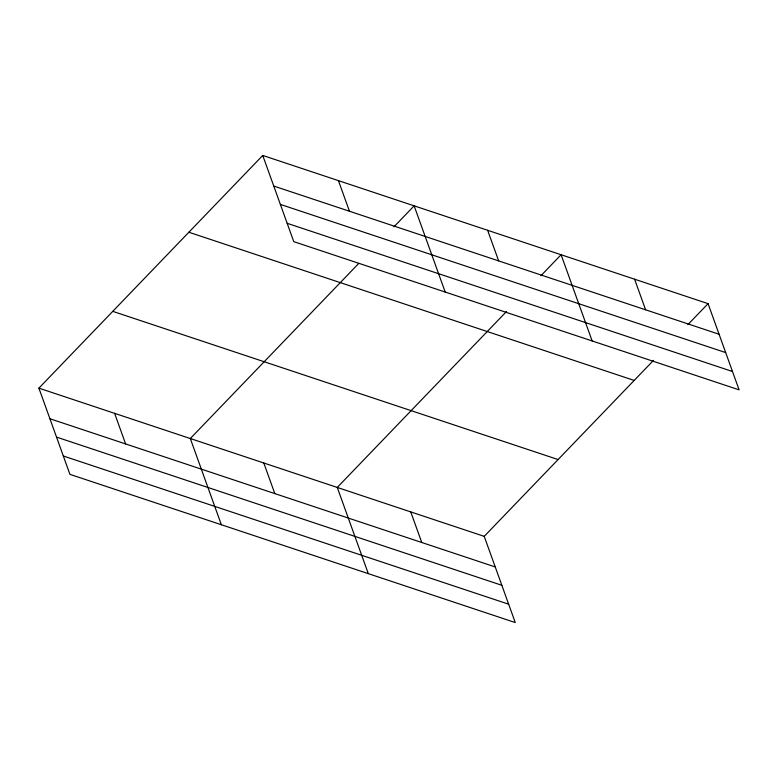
<?xml version="1.0" encoding="UTF-8"?>
<svg xmlns="http://www.w3.org/2000/svg" width="778" height="778" viewBox="0 0 778 778"><rect width="100%" height="100%" fill="white"/><g stroke="black" fill="none" stroke-linecap="round" stroke-linejoin="round"><path stroke-width="1.17" d="M38.9 388.144L484.227 536.353L515.26 622.556L69.932 474.347L38.9 388.144L262.74 155.444L708.068 303.653L739.1 389.856L293.773 241.647L262.74 155.444M358.746 263.431L190.309 438.529L221.351 524.742M394.008 226.777L414.149 205.839L445.191 292.042M506.546 311.463L337.263 487.436L368.305 573.649M540.963 275.684L561.103 254.746L592.146 340.949M484.227 536.353L653.501 360.37M687.917 324.591L708.068 303.653M273.759 186.049L719.086 334.258M280.362 204.4L725.689 352.599M287.17 223.305L732.497 371.505M188.869 232.233L634.196 380.442M112.771 311.356L558.089 459.555M49.918 418.749L495.246 566.948M56.522 437.09L501.849 585.299M63.329 455.996L508.656 604.205M634.585 279.195L645.604 309.8M487.631 230.288L498.649 260.893M338.449 180.642L349.458 211.246M410.745 511.895L421.764 542.499M263.791 462.988L274.809 493.592M114.609 413.342L125.618 443.937"/></g></svg>
